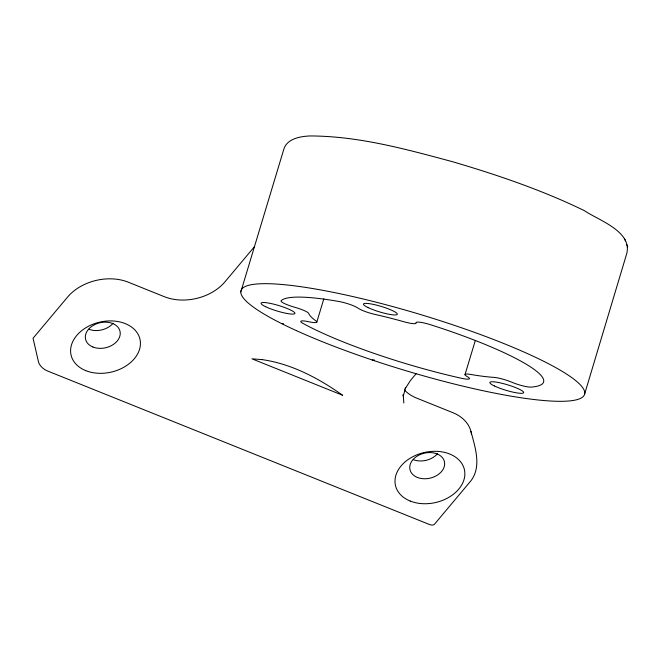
<?xml version="1.0" encoding="UTF-8"?>
<svg xmlns="http://www.w3.org/2000/svg" width="661" height="661" viewBox="0 0 661 661"><rect width="100%" height="100%" fill="white"/><g stroke="black" fill="none" stroke-linecap="round" stroke-linejoin="round"><path stroke-width="0.99" d="M584.588 394.179L626.669 253.841C632.742 231.234 597.775 219.997 584.423 210.669C542.326 190.219 497.89 175.066 453.058 161.854C406.251 149.262 358.667 136.026 309.869 135.951C300.243 136.406 286.61 138.661 283.693 149.642L240.811 291.931M316.768 322.221L323.824 298.838M465.005 374.663L475.3 340.555M254.543 246.561L225.013 281.776A44.204 32.05 -13 0 1 164.308 296.682L128.267 282.189A44.204 32.05 -13 0 0 67.562 297.095L33.05 338.25L38.512 361.98A8.841 4.387 40 0 0 47.08 370.804L429.179 524.396A8.841 4.387 40 0 0 434.74 523.933L469.252 482.786C482.497 468.302 475.251 447.877 470.954 431.451M416.323 373.49L410.423 380.529L405.127 388.842L405.623 387.544L403.268 396.137L403.21 394.584L403.83 402.979M372.242 360.014L374.283 359.906M281.52 323.543L283.569 323.708M624.604 238.761L625.413 240.844M626.884 244.76L627.71 246.892M404.375 389.957A44.204 32.05 -13 0 0 416.637 398.104L452.686 412.596A44.204 32.05 -13 0 1 471.491 434.186M437.524 453.661A17.682 12.823 -13 0 1 413.241 459.626M113.097 323.262A17.682 12.823 -13 0 1 88.822 329.219M416.133 322.659L416.05 323.138A13.261 2.14 16.8 0 1 404.276 321.849A107.941 17.442 16.8 0 0 374.647 314.322A13.261 2.14 16.8 0 1 358.89 308.679L357.246 307.654A13.261 2.14 16.8 0 0 339.043 301.507A137.628 22.243 16.8 0 0 281.123 300.73A13.261 2.14 16.8 0 0 293.344 306.853L296.401 307.762A13.261 2.14 16.8 0 1 308.695 313.43A107.941 17.442 16.8 0 0 315.908 320.899A13.261 2.14 16.8 0 1 310.149 322.023L307.464 321.486A13.261 2.14 16.8 0 0 303.002 323.411A137.628 22.243 16.8 0 0 461.568 378.299A13.261 2.14 16.8 0 0 467.971 377.043L466.526 376.15A13.261 2.14 16.8 0 1 470.508 374.415A107.941 17.442 16.8 0 0 493.825 377.365A13.261 2.14 16.8 0 1 510.573 381.736L513.019 382.719A13.261 2.14 16.8 0 0 531.196 387.106A137.628 22.243 16.8 0 0 430.65 324.766A13.261 2.14 16.8 0 0 416.133 322.659M262.186 359.625L251.94 358.816L342.662 395.286C318.61 378.274 291.683 363.856 262.186 359.625M410.2 501.046A35.364 25.647 -13 0 0 464.766 475.804A35.364 25.647 -13 0 0 414.811 455.726A35.364 25.647 -13 0 0 410.2 501.046M85.781 370.639A35.364 25.647 -13 0 0 140.339 345.406A35.364 25.647 -13 0 0 90.392 325.328A35.364 25.647 -13 0 0 85.781 370.639M296.508 330.682A179.42 28.993 16.8 0 0 580.639 398.31A179.42 28.993 16.8 0 0 361.187 298.508A179.42 28.993 16.8 0 0 296.508 330.682M494.403 385.966A17.682 2.859 16.8 0 0 522.967 393.155A17.682 2.859 16.8 0 0 502.831 383.496A17.682 2.859 16.8 0 0 494.403 385.966M265.672 306.729A17.682 2.859 16.8 0 0 294.236 313.917A17.682 2.859 16.8 0 0 274.108 304.258A17.682 2.859 16.8 0 0 265.672 306.729M368.061 307.588A17.682 2.859 16.8 0 0 396.625 314.785A17.682 2.859 16.8 0 0 376.489 305.118A17.682 2.859 16.8 0 0 368.061 307.588M92.912 347.017A17.682 12.823 -13 0 0 120.195 334.4A17.682 12.823 -13 0 0 95.217 324.361A17.682 12.823 -13 0 0 92.912 347.017M417.339 477.424A17.682 12.823 -13 0 0 444.613 464.807A17.682 12.823 -13 0 0 419.644 454.768A17.682 12.823 -13 0 0 417.339 477.424"/></g></svg>
